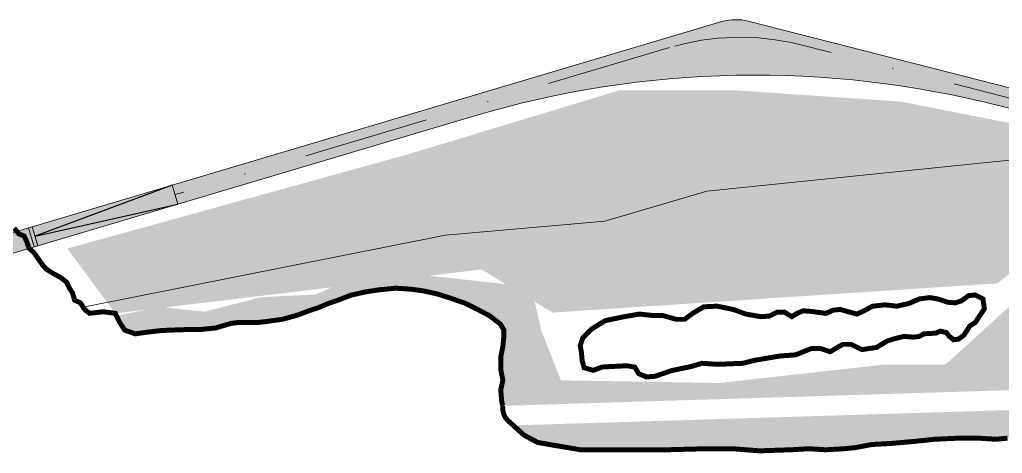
# Model space of a CAD drawing. Header units: inches. Extents: x 501854 to 503583, y 4345579 to 4347155.
# Drawn here: x 502890.1 to 502989.1, y 4346441.6 to 4346485.2 of the extents above; entities that cross this region are included whole.
import ezdxf

# ---------------------------------------------------------------- set-up
doc = ezdxf.new("R2010")
doc.units = ezdxf.units.IN
doc.header["$MEASUREMENT"] = 0
doc.linetypes.add('DASHDOT', pattern=[25.399999999999995, 12.7, -6.349999999999999, 0, -6.349999999999999])
for name, color, linetype, lineweight in [('cp_canne_tratteggio', 16, 'Continuous', 0), ('cp_leggerissime_linee', 253, 'Continuous', 5), ('cp_limite laguna_linea', 124, 'Continuous', 13), ('cp_profilo passerella_linea', 14, 'Continuous', 13), ('cp_recinzioni leggere_linea', 132, 'Continuous', 9), ('cp_simboli_linea', 21, 'Continuous', 5)]:
    doc.layers.add(name, color=color, linetype=linetype, lineweight=lineweight)
doc.layers.add('cp_retino_passerella', color=12, linetype='Continuous')

msp = doc.modelspace()

# ---------------------------------------------------------------- hatches: boundary and pattern name
at = {"layer": 'cp_canne_tratteggio', "lineweight": 25}
h = msp.add_hatch(dxfattribs=at)
h.set_pattern_fill('AR-SAND', color=256, scale=1.5, angle=53)
h.set_pattern_definition([(90.49999999999994, (0, 0), (-2.365110349209345, 1.663924137712668), [0, -2.28, 0, -2.549999999999999, 0, -2.4375]), (60.5, (0, 0), (-1.783181780067091, 4.667724631899011), [0, -1.229999999999999, 0, -2.055, 0, -0.7875000000000001]), (20.5, (-1.110348717716988, -1.473482515662908), (2.80442675328129, 3.735704966332348), [0, -0.75, 0, -2.7, 0, -3.525]), (10.49999999999999, (-1.110348717716988, -1.473482515662908), (1.66228391950703, 4.393496691810334), [0, -0.375, 0, -1.77, 0, -2.025])])
h.paths.add_polyline_path([(502894.9314034745, 4346462.173137958), (502899.7703635361, 4346455.664402925), (502936.6403473261, 4346460.074866625), (502943.7784573015, 4346455.738440208), (502988.5665812741, 4346458.676021582), (502996.96435231, 4346465.530374354), (503020.3381534259, 4346466.649451896), (503002.2497732604, 4346472.341573113), (502978.8391377682, 4346476.949109175), (502962.2581956033, 4346478.071582796), (502950.4808551143, 4346478.071582796), (502929.1419514546, 4346471.617364191)])
h = msp.add_hatch(dxfattribs=at)
h.set_pattern_fill('AR-SAND', color=256, scale=1.5, angle=53)
h.set_pattern_definition([(92.2604049823419, (502743.6420259729, 4346446.889912867), (-2.415109882693474, 1.590482553980492), [0, -2.279999999999999, 0, -2.549999999999999, 0, -2.437499999999999]), (62.26040498234191, (502743.6420259729, 4346446.889912867), (-1.925732806144987, 4.610742202654248), [0, -1.229999999999999, 0, -2.055, 0, -0.7875000000000001]), (22.26040498234191, (502742.577466734, 4346445.383015848), (2.688342178179967, 3.820093891911374), [0, -0.75, 0, -2.7, 0, -3.525]), (12.26040498234191, (502742.577466734, 4346445.383015848), (1.526531022226778, 4.442488497247827), [0, -0.3749999999999998, 0, -1.769999999999999, 0, -2.024999999999999])])
h.paths.add_polyline_path([(503036.0387697971, 4346464.14409523), (503036.5150207483, 4346464.937846814), (503036.753146226, 4346465.731598402), (503037.3087723353, 4346466.445974829), (503037.7056481297, 4346467.636602211), (503038.4200245584, 4346468.668479276), (503038.8962755104, 4346469.541606023), (503039.0550258278, 4346470.890983724), (503039.5312767826, 4346471.605360151), (503040.0869028946, 4346472.557862054), (503040.0075277346, 4346473.272238486), (503040.2976153014, 4346474.026466155), (503040.7271958408, 4346474.261782133), (503041.0446964763, 4346474.748616437), (503041.0740327446, 4346474.982294989), (503034.7981236833, 4346471.425579858), (503032.3433755319, 4346470.909127841), (503026.5781887756, 4346466.621580601), (503011.2983828233, 4346465.958119622), (502998.5430682273, 4346465.825427132), (502990.4548144047, 4346456.973111546), (502983.3234012768, 4346450.510569559), (502977.116427149, 4346450.510569559), (502960.6085237253, 4346448.664128993), (502944.628874165, 4346448.927905381), (502942.6615453376, 4346453.886033721), (502941.6296115542, 4346458.31748377), (502926.4273571378, 4346459.986900606), (502923.2022646501, 4346459.020653496), (502919.9771756691, 4346457.57128137), (502914.3977647178, 4346457.281406359), (502908.7538554941, 4346455.832034234), (502904.3234941296, 4346456.306087659), (502899.8838814329, 4346455.423177395), (502900.1936977159, 4346454.764817793), (502900.7228654394, 4346453.971066203), (502901.7812008909, 4346453.600648799), (502902.966536595, 4346453.769982469), (502904.4482062248, 4346453.939316143), (502906.6918773803, 4346454.023982978), (502908.1735470103, 4346454.023982978), (502909.8668837312, 4346454.193316648), (502911.4332201972, 4346454.658984247), (502912.2282947065, 4346454.753176102), (502913.4665471826, 4346454.753176102), (502914.196798644, 4346454.753176102), (502915.0540503576, 4346454.848426291), (502916.6098034714, 4346455.070676736), (502918.0068062639, 4346455.4516775), (502919.372058996, 4346455.959678515), (502920.3245609015, 4346456.27717915), (502921.213562681, 4346456.658179914), (502922.0708143949, 4346456.943930483), (502923.467817191, 4346457.483681564), (502924.8648199835, 4346457.801182198), (502926.2618227773, 4346458.023432647), (502928.0312530086, 4346458.193505402), (502929.5446772412, 4346458.088669392), (502930.7353046224, 4346457.929919073), (502932.164057481, 4346457.612418436), (502933.4340600218, 4346457.215542645), (502935.0215631978, 4346456.659916532), (502936.4503160537, 4346455.945540107), (502937.4821931174, 4346455.38991399), (502938.5140701807, 4346454.596162406), (502938.8712723069, 4346453.998671121), (502938.8844875875, 4346453.379076636), (502938.7786540433, 4346452.320741189), (502938.5669869534, 4346451.262405735), (502938.5669869532, 4346449.992403197), (502938.7786540432, 4346448.934067748), (502938.5669869534, 4346447.981565839), (502938.6728204977, 4346446.711563299), (502938.7878514715, 4346446.366470378), (502994.0237645336, 4346448.069423419), (502994.0237645335, 4346450.098236746), (502993.600430354, 4346452.214907643), (502992.8595955404, 4346453.484910181), (502992.0129271785, 4346454.543245632), (502991.5895929995, 4346455.813248173), (502991.8012600891, 4346457.294917802), (502992.5420949037, 4346458.247419707), (502994.0237645334, 4346458.882420974), (502994.7447555583, 4346459.191543122), (502995.1416313533, 4346459.654564879), (502995.9353829424, 4346459.786856812), (502996.5968425969, 4346459.786856812), (502997.0598643568, 4346459.98529471), (502997.1921562875, 4346460.514462434), (502997.589032082, 4346460.845192265), (502998.1843457722, 4346460.911338225), (502998.6473675331, 4346460.845192265), (502998.7135134972, 4346461.37435999), (503000.0364328099, 4346461.771235781), (503000.830184396, 4346461.969673681), (503001.7562279155, 4346461.969673681), (503002.4838335378, 4346461.63894385), (503003.0791472288, 4346460.977484193), (503003.4760230236, 4346460.646754366), (503004.3359205759, 4346460.845192265), (503005.1296721627, 4346460.911338225), (503006.0557156819, 4346460.845192265), (503006.783321304, 4346460.911338225), (503007.5770728911, 4346461.043630159), (503008.7015543082, 4346460.911338225), (503009.8921816897, 4346460.7790463), (503010.8843711717, 4346460.712900332), (503011.876560657, 4346460.911338225), (503012.207290485, 4346461.308214023), (503013.0010420716, 4346461.771235781), (503013.860939627, 4346462.168111573), (503014.9854210415, 4346462.300403506), (503016.4406322853, 4346462.498841404), (503017.3666758041, 4346462.631133337), (503019.0864709088, 4346463.16030106), (503020.1448063604, 4346463.358738954), (503021.0708498793, 4346463.292592994), (503021.7984554992, 4346462.895717197), (503022.3937691904, 4346462.631133337), (503023.1875207793, 4346462.498841404), (503023.7166885041, 4346462.564987372), (503023.9812723654, 4346462.895717197), (503024.1135642977, 4346463.623322819), (503024.245856228, 4346464.21863651), (503024.7088779888, 4346464.747804234), (503025.1057537809, 4346465.144680026), (503025.6349215075, 4346465.078534065), (503025.9656513358, 4346464.615512303), (503026.428673095, 4346464.350928441), (503026.8255488884, 4346463.755614751), (503027.0901327512, 4346463.292592994), (503027.8177383717, 4346463.094155095), (503028.7437818904, 4346463.226447028), (503029.4052415468, 4346463.226447028), (503030.2651390996, 4346462.961863163), (503030.7943068264, 4346462.631133337), (503031.0588906888, 4346462.035819647), (503031.5880584126, 4346461.771235781), (503032.3818099997, 4346461.705089815), (503032.9771236903, 4346461.837381747), (503033.2417075543, 4346462.101965612), (503033.969313175, 4346462.234257541), (503034.4984090463, 4346462.181347954), (503034.8093518348, 4346462.356608298), (503035.1391846624, 4346462.704759012), (503035.4831436852, 4346463.19159332)])
h.paths.add_polyline_path([(502971.2695523588, 4346441.949053776), (502973.1745561694, 4346442.05488732), (502974.2328916205, 4346442.160720865), (502975.9262283383, 4346442.478221501), (502977.8312321488, 4346442.584055051), (502980.2654036859, 4346442.795722139), (502982.2762410383, 4346443.00738923), (502984.6045790282, 4346443.113222774), (502986.7212499276, 4346443.113222774), (502988.4145866505, 4346443.00738923), (502989.5787556449, 4346443.113222774), (502991.4837594542, 4346444.065724677), (502993.1770961746, 4346445.441560761), (502993.4639923062, 4346446.051215042), (502939.7384017307, 4346444.394826087), (502940.895324943, 4346443.430723409), (502942.2711610286, 4346442.689888596), (502944.070331295, 4346442.372387955), (502946.6103363741, 4346441.949053776), (502949.4678420904, 4346441.949053776), (502952.6428484389, 4346441.949053776), (502955.2886870657, 4346441.949053776), (502959.3103617731, 4346442.05488732), (502961.8503668558, 4346442.05488732), (502964.6020390249, 4346441.843220231), (502967.7770453734, 4346441.949053776), (502969.5762156385, 4346442.05488732)])
at = {"layer": 'cp_retino_passerella'}
h = msp.add_hatch(color=256, dxfattribs=at)
h.dxf.hatch_style = 1
edge = h.paths.add_edge_path()
edge.add_line((503020.9869682619, 4346468.304676021), (502988.9261556387, 4346476.484154834))
edge.add_arc((502964.191827921, 4346380.294830048), 99.318543941229, 75.57926602966315, 106.6518575183968)
edge.add_line((502935.7315416677, 4346475.448312784), (502906.0655091725, 4346466.636419287))
edge.add_line((502906.0655091725, 4346466.636419287), (502905.4960281087, 4346468.55362854))
edge.add_line((502905.4960281087, 4346468.55362854), (502960.8228067843, 4346484.987699437))
edge.add_arc((502962.2554770583, 4346479.734153632), 5.445391412741644, 76.97717176205379, 105.2539518757373, ccw=False)
edge.add_line((502963.4825374899, 4346485.039491541), (503021.4813794803, 4346470.242602116))
edge.add_line((503021.4813794803, 4346470.242602116), (503020.9869682618, 4346468.304676021))
h = msp.add_hatch(color=256, dxfattribs=at)
h.dxf.hatch_style = 1
h.paths.add_polyline_path([(502891.4045401022, 4346464.36794272), (502891.9740211692, 4346462.450733469), (502906.0655091726, 4346466.636419286), (502905.4960281086, 4346468.55362854), (502891.4045401011, 4346464.367942724)])
h = msp.add_hatch(color=256, dxfattribs=at)
h.dxf.hatch_style = 1
h.paths.add_polyline_path([(502872.2324476274, 4346458.673131818), (502872.8019286025, 4346456.755922958), (502891.9740211288, 4346462.450733591), (502891.4045401029, 4346464.36794272)])

# ---------------------------------------------------------------- linework, layer by layer
at = {"layer": 'cp_leggerissime_linee'}
msp.add_lwpolyline([(502905.4960280933, 4346468.553628534), (502891.6892806339, 4346463.409338094), (502906.065509148, 4346466.63641928)], dxfattribs=at)
at = {"layer": 'cp_limite laguna_linea', "lineweight": 18}
msp.add_lwpolyline([(502889.5856487167, 4346464.233392289, 0.5, 0.5, 0), (502890.0618996688, 4346463.65130779, 0.5, 0.5, 0), (502890.5910673955, 4346463.439640699, 0.5, 0.5, 0), (502890.8556512579, 4346462.857556206, 0.5, 0.5, 0), (502891.0673183476, 4346462.222554932, 0.5, 0.5, 0), (502891.5964860742, 4346461.746303981, 0.5, 0.5, 0), (502892.0727370263, 4346461.058385937, 0.5, 0.5, 0), (502892.4431544331, 4346460.529218212, 0.5, 0.5, 0), (502892.8135718399, 4346460.105884033, 0.5, 0.5, 0), (502893.5014898846, 4346459.682549854, 0.5, 0.5, 0), (502894.3481582434, 4346459.2062989, 0.5, 0.5, 0), (502894.8773259673, 4346458.78296472, 0.5, 0.5, 0), (502895.1419098325, 4346458.200880221, 0.5, 0.5, 0), (502895.4594104666, 4346457.724629273, 0.5, 0.5, 0), (502895.6710775563, 4346456.983794453, 0.5, 0.5, 0), (502896.2531620537, 4346456.719210594, 0.5, 0.5, 0), (502896.70119073, 4346456.034820335, 0.5, 0.5, 0), (502897.1774416811, 4346455.664402925, 0.5, 0.5, 0), (502898.5532777676, 4346455.823153242, 0.5, 0.5, 0), (502899.7703635361, 4346455.664402925, 0.5, 0.5, 0), (502900.1936977155, 4346454.764817791, 0.5, 0.5, 0), (502900.7228654393, 4346453.971066203, 0.5, 0.5, 0), (502901.7812008907, 4346453.600648799, 0.5, 0.5, 0), (502902.9665365949, 4346453.769982469, 0.5, 0.5, 0), (502904.4482062248, 4346453.939316143, 0.5, 0.5, 0), (502906.6918773803, 4346454.023982978, 0.5, 0.5, 0), (502908.1735470103, 4346454.023982978, 0.5, 0.5, 0), (502909.8668837309, 4346454.193316648, 0.5, 0.5, 0), (502911.4332201968, 4346454.658984247, 0.5, 0.5, 0), (502912.2282947064, 4346454.753176102, 0.5, 0.5, 0), (502913.4665471821, 4346454.753176102, 0.5, 0.5, 0), (502914.1967986435, 4346454.753176102, 0.5, 0.5, 0), (502915.0540503574, 4346454.848426291, 0.5, 0.5, 0), (502916.6098034711, 4346455.070676736, 0.5, 0.5, 0), (502918.0068062641, 4346455.4516775, 0.5, 0.5, 0), (502919.3720589955, 4346455.959678515, 0.5, 0.5, 0), (502920.3245609015, 4346456.27717915, 0.5, 0.5, 0), (502921.2135626806, 4346456.658179914, 0.5, 0.5, 0), (502922.0708143947, 4346456.943930483, 0.5, 0.5, 0), (502923.4678171904, 4346457.483681564, 0.5, 0.5, 0), (502924.8648199834, 4346457.801182198, 0.5, 0.5, 0), (502926.2618227772, 4346458.023432647, 0.5, 0.5, 0), (502928.0312530085, 4346458.193505402, 0.5, 0.5, 0), (502929.5446772412, 4346458.088669392, 0.5, 0.5, 0), (502930.7353046223, 4346457.929919073, 0.5, 0.5, 0), (502932.1640574805, 4346457.612418436, 0.5, 0.5, 0), (502933.4340600216, 4346457.215542645, 0.5, 0.5, 0), (502935.0215631978, 4346456.659916532, 0.5, 0.5, 0), (502936.4503160532, 4346455.945540107, 0.5, 0.5, 0), (502937.4821931174, 4346455.38991399, 0.5, 0.5, 0), (502938.5140701806, 4346454.596162406, 0.5, 0.5, 0), (502938.8712723062, 4346453.998671121, 0.5, 0.5, 0), (502938.8844875875, 4346453.379076636, 0.5, 0.5, 0), (502938.7786540429, 4346452.320741189, 0.5, 0.5, 0), (502938.5669869532, 4346451.262405735, 0.5, 0.5, 0), (502938.5669869532, 4346449.992403197, 0.5, 0.5, 0), (502938.7786540429, 4346448.934067748, 0.5, 0.5, 0), (502938.5669869532, 4346447.981565839, 0.5, 0.5, 0), (502938.6728204976, 4346446.711563299, 0.5, 0.5, 0), (502938.7878514715, 4346446.366470378, 0.5, 0.5, 0.2383532735859922), (502939.2606784366, 4346444.914169865, 0.5, 0.5, 0), (502940.8953249429, 4346443.430723409, 0.5, 0.5, 0), (502942.2711610285, 4346442.689888596, 0.5, 0.5, 0), (502944.0703312944, 4346442.372387955, 0.5, 0.5, 0), (502946.6103363739, 4346441.949053776, 0.5, 0.5, 0), (502949.4678420903, 4346441.949053776, 0.5, 0.5, 0), (502952.6428484389, 4346441.949053776, 0.5, 0.5, 0), (502955.2886870655, 4346441.949053776, 0.5, 0.5, 0), (502959.3103617731, 4346442.05488732, 0.5, 0.5, 0), (502961.8503668554, 4346442.05488732, 0.5, 0.5, 0), (502964.6020390245, 4346441.843220231, 0.5, 0.5, 0), (502967.7770453732, 4346441.949053776, 0.5, 0.5, 0), (502969.5762156381, 4346442.05488732, 0.5, 0.5, 0), (502971.2695523588, 4346441.949053776, 0.5, 0.5, 0), (502973.1745561691, 4346442.05488732, 0.5, 0.5, 0), (502974.2328916205, 4346442.160720865, 0.5, 0.5, 0), (502975.9262283382, 4346442.478221501, 0.5, 0.5, 0), (502977.8312321486, 4346442.584055051, 0.5, 0.5, 0), (502980.2654036855, 4346442.795722139, 0.5, 0.5, 0), (502982.2762410383, 4346443.00738923, 0.5, 0.5, 0), (502984.604579028, 4346443.113222774, 0.5, 0.5, 0), (502986.7212499271, 4346443.113222774, 0.5, 0.5, 0), (502988.4145866506, 4346443.00738923, 0.5, 0.5, 0), (502989.5787556445, 4346443.113222774, 0.5, 0.5, 0)], format="xyseb", dxfattribs=at)
at = {"layer": 'cp_limite laguna_linea', "lineweight": 18, "const_width": 0.5}
msp.add_lwpolyline([(502955.7448376504, 4346449.901487867), (502957.7556750052, 4346450.324822047), (502958.8140104565, 4346450.642322681), (502960.4015136299, 4346450.536489135), (502962.9415187113, 4346450.642322681), (502964.2115212496, 4346450.959823314), (502966.7515263319, 4346451.383157495), (502968.2331959627, 4346451.48899104), (502969.8206991362, 4346452.123992309), (502970.7732010422, 4346452.123992309), (502971.7257029455, 4346451.806491674), (502972.9957054866, 4346452.547326489), (502973.8423738483, 4346452.547326489), (502974.9007092969, 4346452.018158764), (502976.3823789277, 4346452.229825853), (502977.4407143792, 4346452.864827129), (502978.049257263, 4346453.076494212), (502979.1075927115, 4346453.341078077), (502980.165928163, 4346453.274932112), (502980.6950958877, 4346453.341078077), (502981.1581176486, 4346453.605661942), (502982.3487450288, 4346453.671807902), (502982.8117667878, 4346453.870245802), (502983.4070804784, 4346453.73795387), (502983.6716643398, 4346453.407224043), (502984.1346861006, 4346453.010348252), (502984.6638538255, 4346453.076494212), (502985.1930215492, 4346453.473370011), (502985.7883352426, 4346454.399413527), (502986.3175029674, 4346454.730143358), (502987.2435464862, 4346456.119208631), (502987.1112545537, 4346457.111398118), (502986.3175029674, 4346457.508273911), (502985.65604331, 4346457.442127946), (502984.9284376878, 4346456.912960221), (502984.3331239971, 4346456.714522322), (502983.53937241, 4346456.780668289), (502982.5471829253, 4346457.111398118), (502981.7534313391, 4346457.243690052), (502980.6950958877, 4346457.111398118), (502979.6367604391, 4346456.648376361), (502978.4461330551, 4346456.383792496), (502977.2555056739, 4346456.51608443), (502975.9987323268, 4346456.383792496), (502975.1388347738, 4346455.920770739), (502974.4112291517, 4346455.590040908), (502973.6836235311, 4346455.788478805), (502972.7575800124, 4346456.053062671), (502972.0299743893, 4346455.986916705), (502971.302368766, 4346455.656186874), (502970.839347008, 4346455.72233284), (502969.8471575233, 4346455.854624771), (502968.9872599703, 4346455.920770739), (502968.3919462797, 4346455.656186874), (502967.8627785532, 4346455.325457049), (502967.1351729327, 4346455.788478805), (502966.4075673095, 4346455.788478805), (502965.6138157234, 4346455.391603014), (502964.7539181684, 4346455.325457049), (502963.232560959, 4346455.590040908), (502961.9757876111, 4346456.053062671), (502960.3221384719, 4346456.383792496), (502958.999219159, 4346456.31764653), (502957.8747377436, 4346455.656186874), (502957.0809861546, 4346455.060873183), (502956.2210886025, 4346455.060873183), (502954.8320233229, 4346455.457748974), (502953.7736878744, 4346455.457748974), (502952.5169145263, 4346455.590040908), (502950.9955573169, 4346455.325457049), (502949.0773243134, 4346454.928581251), (502947.6882590365, 4346454.0686837), (502946.8283614808, 4346453.208786146), (502946.5637776183, 4346452.415034561), (502946.6916598187, 4346451.718297053), (502946.7578057855, 4346450.92454547), (502946.9562436811, 4346450.196939845), (502947.8822872, 4346449.932355982), (502948.7421847558, 4346450.263085811), (502949.932812136, 4346450.329231779), (502951.255731447, 4346450.39537774), (502952.049483036, 4346450.263085811), (502952.446358831, 4346449.601626154), (502953.2401104173, 4346449.270896323), (502954.1000079702, 4346449.337042291)], close=True, dxfattribs=at)
at = {"layer": 'cp_profilo passerella_linea'}
msp.add_lwpolyline([(503020.9869682619, 4346468.304676021), (502988.9261556387, 4346476.484154834, 0.1364166476502591), (502935.7315416677, 4346475.448312784), (502906.0655091725, 4346466.636419287), (502905.4960281087, 4346468.55362854), (502960.8228067843, 4346484.987699437, -0.1240106314365606), (502963.4825374899, 4346485.039491541), (503021.4813794803, 4346470.242602116), (503020.9869682618, 4346468.304676021)], format="xyb", dxfattribs=at)
for points in [[(502891.4045401022, 4346464.36794272), (502905.4960281086, 4346468.55362854), (502906.0655091722, 4346466.636419288), (502891.9740211655, 4346462.450733468)], [(502891.590579315, 4346462.336837255), (502891.9740211653, 4346462.450733469), (502891.4045401022, 4346464.36794272), (502891.0210982517, 4346464.254046508)]]:
    msp.add_lwpolyline(points, close=True, dxfattribs=at)
for points in [[(502872.6158894766, 4346458.787028035), (502891.4045401022, 4346464.36794272)], [(502873.1853704909, 4346456.869819043), (502891.9740211653, 4346462.450733469)]]:
    msp.add_lwpolyline(points, dxfattribs=at)
at = {"layer": 'cp_recinzioni leggere_linea'}
msp.add_lwpolyline([(502896.5362336984, 4346456.286801942), (502932.993250722, 4346463.537045767), (502949.0575656494, 4346464.933034411), (502959.2993048155, 4346467.957023878), (503002.5608528198, 4346472.373329312), (503008.3728113512, 4346470.514719031), (503012.9949005626, 4346470.343643317)], dxfattribs=at)
at = {"layer": 'cp_retino_passerella'}
msp.add_lwpolyline([(502905.4960280955, 4346468.553628536), (502891.6892806339, 4346463.409338094), (502906.0655091593, 4346466.636419283)], dxfattribs=at)
at = {"layer": 'cp_simboli_linea', "linetype": 'DASHDOT'}
msp.add_lwpolyline([(503021.2341738675, 4346469.27363907), (502968.633111909, 4346482.692386679, 0.1331291928316241), (502955.5521279523, 4346482.378932668), (502905.7807686273, 4346467.595023909)], format="xyb", dxfattribs=at)

doc.saveas('drawing.dxf')
